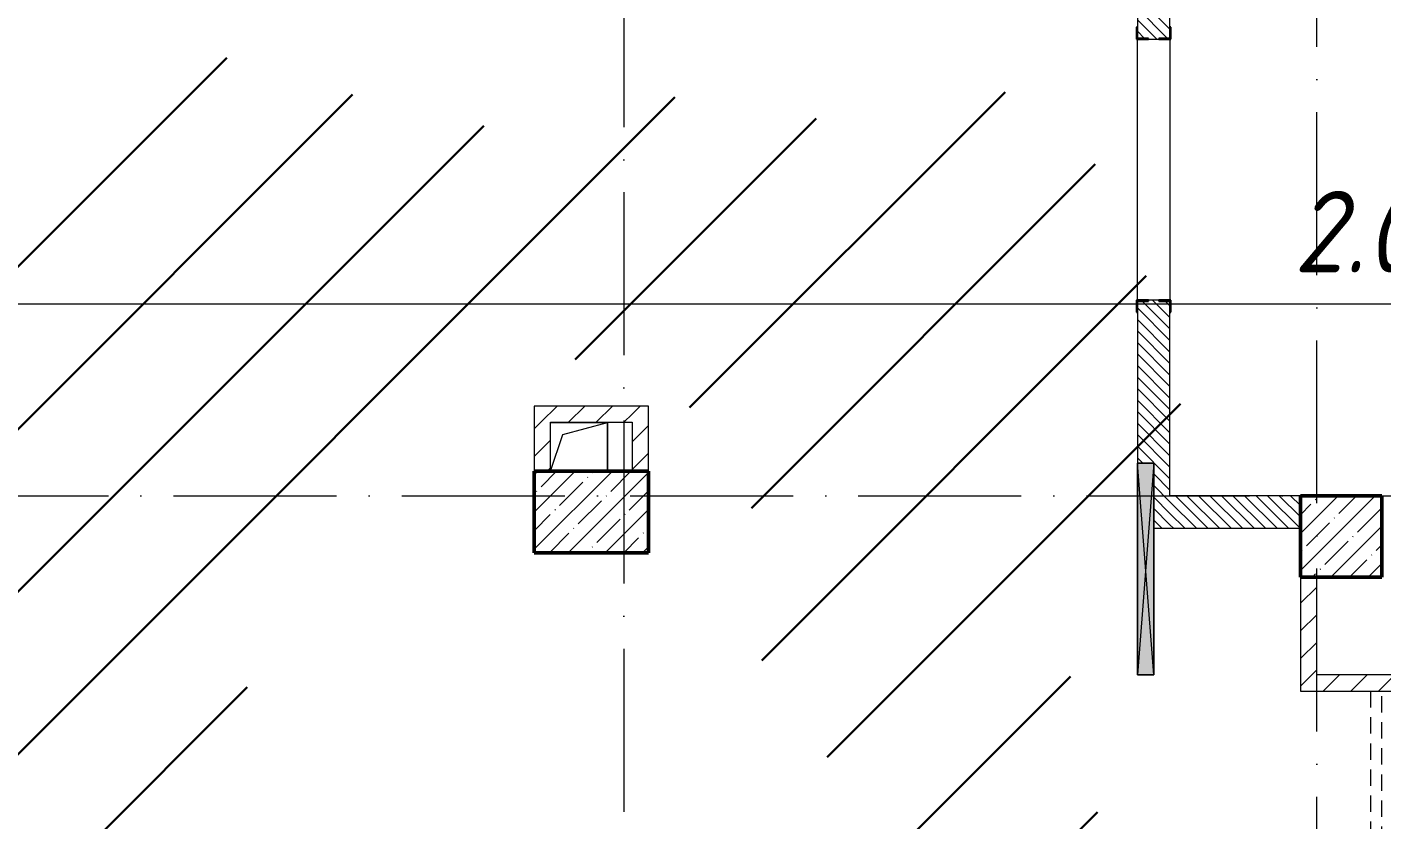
# Model space of a CAD drawing. Header units: millimetres. Extents: x -537608 to 253996, y -217170 to 186033.
# Drawn here: x -99209 to -90898, y 34665 to 39530 of the extents above; entities that cross this region are included whole.
import ezdxf

# ---------------------------------------------------------------- set-up
doc = ezdxf.new("R2010")
doc.units = ezdxf.units.MM
doc.linetypes.add('200_ШТРИХ_ш1п0_6_', pattern=[160, 100, -60])
doc.linetypes.add('50_200_ШТРИХ_1Т_ш5_п1_п1_', pattern=[1400, 1000, -200, 0, -200])
for name, color, linetype, lineweight in [('2) окраска коммуникации', 152, 'Continuous', 30), ('A-DETL-____-OTLN-3', 7, '200_ШТРИХ_ш1п0_6_', 9), ('A-DETL-GENF-OTLN', 7, 'Continuous', 9), ('A-FLOR-____-OTLN', 7, 'Continuous', 9), ('A-GENM-____-MCUT', 7, 'Continuous', 25), ('A-GENM-____-OTLN', 7, 'Continuous', 9), ('A-GENM-____-OTLN-1', 7, 'Continuous', 25), ('A-GLAZ-____-OTLN', 7, 'Continuous', 9), ('A-WALL-____-MCUT', 7, 'Continuous', 13), ('A-WALL-____-PATT-1', 7, 'Continuous', 9), ('A-WALL-FNSH-MCUT-1', 7, 'Continuous', 9), ('I-WALL-____-OTLN', 7, 'Continuous', 9), ('S-COLS-____-MCUT', 7, 'Continuous', 50), ('S-COLS-____-OTLN', 7, 'Continuous', 9), ('S-GRID-____-OTLN-1', 7, '50_200_ШТРИХ_1Т_ш5_п1_п1_', 9), ('Марки помещений', 7, 'Continuous', 9)]:
    doc.layers.add(name, color=color, linetype=linetype, lineweight=lineweight)
doc.layers.add('G-____-____-SYMB-1', color=9, linetype='Continuous', lineweight=9, true_color=0x808080)
doc.styles.add('ISOCPEUR_I_2', font='isocpeui.ttf', dxfattribs={"width": 0.9, "height": 140})
pattern_1 = [(45, (-184647.672526228, -45376.49344689475), (-84.8528137423857, 84.8528137423857), [])]
pattern_2 = [(135, (-184647.672526228, -45376.49344689475), (-35.35533905932738, -35.35533905932737), [])]

# ---------------------------------------------------------------- blocks, each defined once
blk = doc.blocks.new('Фахверк_СКБ_Уголок - 200_3960-28268576-АР1_План отверстий 2 этажа в осях 1-64_Ю-ЯЯ')
at = {"layer": 'A-GENM-____-MCUT'}
for p, q in [((199.9999999999932, 156.0000000000034), (124.9999999999923, 156.0000000000034)), ((124.9999999999923, 156.0000000000034), (124.9999999999923, 81.00000000000361)), ((130.9999999999933, 81.00000000000361), (130.9999999999933, 150.0000000000029)), ((130.9999999999933, 150.0000000000029), (199.9999999999932, 150.0000000000029)), ((199.9999999999932, 150.0000000000029), (199.9999999999932, 156.0000000000034)), ((124.9999999999923, 81.00000000000361), (130.9999999999933, 81.00000000000361)), ((130.9999999999926, 19.00000000000922), (124.9999999999923, 19.00000000000922)), ((124.9999999999923, 19.00000000000922), (124.9999999999923, -55.99999999999103)), ((130.9999999999926, -49.99999999999053), (130.9999999999926, 19.00000000000922)), ((124.9999999999923, -55.99999999999103), (199.9999999999924, -55.99999999999103)), ((199.9999999999924, -49.99999999999053), (130.9999999999926, -49.99999999999053)), ((199.9999999999924, -55.99999999999103), (199.9999999999924, -49.99999999999053))]:
    blk.add_line(p, q, dxfattribs=at)
blk = doc.blocks.new('BSC_Колонна _Прямоугольная - 500х700-V143-АР1_План отверстий 2 этажа в осях 1-64_Ю-ЯЯ')
at = {"layer": 'S-COLS-____-OTLN'}
h = blk.add_hatch(dxfattribs=at)
h.set_pattern_fill('FP_156', color=256, style=0, pattern_type=2)
h.set_pattern_definition([(315, (-81931.042, 88900), (114.0492527375783, 114.0492527375783), []), (315, (-81931.042, 88785.951), (114.0492527375783, 114.0492527375783), [201.613, -40.323, 3.353, -36.97])])
h.paths.add_polyline_path([(-249.9999999999129, -350.0000000000937), (250.0000000000861, -350.0000000000937), (250.0000000000904, 349.9999999999204), (-249.9999999999129, 349.9999999999204)], flags=0)
at = {"layer": 'S-COLS-____-MCUT'}
for p, q in [((250.0000000000001, 349.9999999999999), (-250.0000000000001, 349.9999999999999)), ((-250.0000000000001, 349.9999999999992), (-249.9999999999954, -350)), ((249.9999999999998, -349.9999999999919), (249.9999999999998, 350)), ((-249.9999999999954, -350), (249.9999999999998, -349.9999999999919))]:
    blk.add_line(p, q, dxfattribs=at)
blk = doc.blocks.new('BSC_Колонна _Прямоугольная - 500х500-V148-АР1_План отверстий 2 этажа в осях 1-64_Ю-ЯЯ')
at = {"layer": 'S-COLS-____-OTLN'}
h = blk.add_hatch(dxfattribs=at)
h.set_pattern_fill('FP_162', color=256, style=0, pattern_type=2)
h.set_pattern_definition([(135, (81781.042, -93500), (-114.0492527375783, -114.0492527375782), []), (135, (81781.042, -93385.951), (-114.0492527375783, -114.0492527375782), [201.613, -40.323, 3.353, -36.97])])
h.paths.add_polyline_path([(249.9999999999258, 250.0000000001164), (-250.0000000000774, 250.0000000001164), (-250.0000000000731, -249.9999999999085), (249.9999999999258, -249.9999999998739)], flags=0)
at = {"layer": 'S-COLS-____-MCUT'}
for p, q in [((250.0000000000001, 250), (-250.0000000000001, 250)), ((-250.0000000000001, 249.9999999999993), (-249.9999999999954, -249.9999999999999)), ((249.9999999999998, -249.999999999992), (249.9999999999998, 250)), ((-249.9999999999954, -249.9999999999999), (249.9999999999998, -249.999999999992))]:
    blk.add_line(p, q, dxfattribs=at)
blk = doc.blocks.new('154_Стойка_СКБ_Уголок - СМ-2180_200-28268025-АР1_План отверстий 2 этажа в осях 1-64_Ю-ЯЯ')
at = {"layer": 'A-GENM-____-MCUT'}
for p, q in [((124.9999999999926, 156.0000000000131), (124.9999999999926, 81.00000000001329)), ((199.9999999999932, 156.0000000000131), (124.9999999999926, 156.0000000000131)), ((130.9999999999933, 81.00000000001329), (130.9999999999933, 150.0000000000131)), ((130.9999999999933, 150.0000000000131), (199.9999999999932, 150.0000000000131)), ((199.9999999999932, 150.0000000000131), (199.9999999999932, 156.0000000000131)), ((124.9999999999926, 81.00000000001329), (130.9999999999933, 81.00000000001329)), ((130.9999999999922, 19.00000000001329), (124.9999999999923, 19.00000000001329)), ((124.9999999999923, 19.00000000001329), (124.9999999999923, -55.99999999998696)), ((130.9999999999922, -49.99999999998694), (130.9999999999922, 19.00000000001329)), ((124.9999999999923, -55.99999999998696), (199.9999999999924, -55.99999999998696)), ((199.9999999999924, -49.99999999998694), (130.9999999999922, -49.99999999998694)), ((199.9999999999924, -55.99999999998696), (199.9999999999924, -49.99999999998694))]:
    blk.add_line(p, q, dxfattribs=at)
blk = doc.blocks.new('AR_Отверстие прямоугольное _в плите_ - AR_Отверстие прямоугольное _в плите_-30552577-АР1_План отверстий 2 этажа в осях 1-64_Ю-ЯЯ')
at = {"layer": 'A-GENM-____-OTLN'}
for p, q in [((174.9999999612036, 150.0000000756069), (-174.9999999611964, 150.0000000756069)), ((-99.99999992339633, 75.00000003780691), (174.9999999612036, 150.0000000756069)), ((174.9999999612036, -149.6525152477158), (174.9999999612036, 150.0000000756069)), ((-174.8841716852359, -149.6525152477116), (-99.99999992339633, 75.00000003780688))]:
    blk.add_line(p, q, dxfattribs=at)
blk = doc.blocks.new('AR_Отверстие прямоугольное _в стене_ - AR_Отверстие прямоугольное _в стене__ОВ-36938153-АР1_План отверстий 2 этажа в осях 1-64_Ю-ЯЯ')
at = {"layer": 'A-GLAZ-____-OTLN'}
blk.add_hatch(color=256, dxfattribs=at).paths.add_polyline_path([(650.0000000735046, -50.00000000040446), (650.0000000735046, 50.00000000057771), (-650.0000000736951, 50.00000000057771), (-650.0000000736951, -50.00000000040446)], flags=0)
at = {"layer": 'A-DETL-GENF-OTLN'}
for p, q in [((-650.000000073608, -50.00000000048919), (-650.000000073608, 50.00000000047863)), ((-650.000000073608, 50.00000000047863), (650.0000000735915, 50.00000000047863)), ((650.0000000735915, 50.00000000047863), (-650.000000073608, -50.00000000048919)), ((-650.000000073608, 50.00000000047863), (650.0000000735915, -50.00000000048919)), ((650.0000000735915, 50.00000000047863), (-650.000000073608, 50.00000000047863)), ((-650.000000073608, 50.00000000047863), (-650.000000073608, -50.00000000048919)), ((650.0000000735915, 50.00000000047863), (650.0000000735915, -50.00000000048919)), ((650.0000000735915, -50.00000000048919), (650.0000000735915, 50.00000000047863)), ((650.0000000735915, -50.00000000048919), (-650.000000073608, -50.00000000048919)), ((-650.000000073608, -50.00000000048919), (650.0000000735915, -50.00000000048919))]:
    blk.add_line(p, q, dxfattribs=at)

msp = doc.modelspace()

# ---------------------------------------------------------------- hatches: boundary and pattern name
at = {"layer": '2) окраска коммуникации'}
h = msp.add_hatch(dxfattribs=at)
h.set_pattern_fill('ANSI31', color=5, scale=222)
h.set_pattern_definition([(45, (-124537.4388186877, -12133.20821261858), (-498.404214719338, 498.404214719338), [])])
edge = h.paths.add_edge_path()
edge.add_spline(control_points=[(-109796.4476547929, 19603.23629768032), (-109405.6613352142, 19107.14860382003), (-108761.3909068998, 19603.23629768032), (-107937.5714336367, 19096.5940671213), (-107124.3121168489, 19719.34179428513), (-105973.0765751655, 19297.13935289034), (-105025.7386579107, 19476.52802545288), (-104061.0658806219, 19152.97488229037), (-103149.2497595529, 19549.16256147439), (-100993.5716802162, 19264.9514066661), (-99394.59264342127, 19502.66443364546), (-98286.82850425308, 19807.54851247235), (-97136.76941739152, 19486.14015535093), (-96003.62458468428, 19418.53295412452), (-94971.95596459614, 19181.90774983205), (-94413.83989929421, 18252.30873296889), (-94413.83989929421, 16807.54851247234), (-94176.29225244666, 15728.48948889857), (-94632.93210512972, 15491.86428460609), (-93821.1270603313, 14274.93466253069), (-94835.8829783163, 13666.46985149293), (-94345.61172782899, 12004.81999822801), (-94734.60232415063, 11294.94368623583), (-94311.7863236227, 10707.54851247237), (-93009.51602193517, 10263.93386753301), (-92992.60331983202, 11142.82748347639), (-92096.67252622859, 11548.47069083483), (-92096.67252622859, 13238.65142061005), (-92738.91434033577, 13576.68742674207), (-92096.67252622859, 14269.66123931287), (-92738.91434033577, 15114.75195375786), (-92096.67252622859, 15807.72576632865), (-92823.4778508515, 16807.54851247234), (-92096.67252622859, 17548.61189702365), (-93309.57073390402, 18024.6168754985), (-93309.57073390402, 17700.72809978309), (-94024.27193992016, 17903.5497034623), (-94024.27193992016, 18507.54851247249), (-94091.92274833274, 19323.30092921704), (-94091.92274833274, 19807.54851247235), (-93686.33141220258, 21039.94525292856), (-93855.4568811831, 21834.3298673389), (-94362.8348401756, 22189.26767377755), (-95022.4271180964, 22375.18747715026), (-96003.35918392627, 22375.18747715026), (-96832.07693082782, 22358.28567684362), (-97660.79467772915, 22578.00908082947), (-98032.87257194742, 23304.78719312828), (-97863.74555091596, 24538.61861551031), (-97204.15482504609, 25557.54851247235), (-95461.56293716295, 25829.27479098309), (-94954.18342611929, 26944.79361121894), (-94700.49444662304, 27874.3926280821), (-94328.4181044557, 28195.52753302236), (-94497.54357343623, 29158.93015049877), (-93702.65123074119, 29192.73375111203), (-92890.84463389161, 29378.65355448462), (-92958.49544230443, 30663.19037778654), (-93499.38994731115, 31262.24929780317), (-92349.33241250076, 32935.52822727177), (-93397.91528674345, 33611.60023953593), (-92349.33241250076, 34575.0035561271), (-93093.48820093753, 35521.50437329688), (-92096.67252622859, 37059.5682011978), (-92096.67252622859, 37059.5682011978), (-92364.31436289092, 38251.03676001357), (-93057.73049296708, 39417.26168028407), (-94224.70072988061, 38774.99326863317), (-95205.63279571048, 39282.04727783126), (-96372.60303262401, 38690.48426710013), (-98030.03852642667, 39518.67248212374), (-99044.79599646282, 39214.44007660486), (-100296.3281918409, 38470.76016399942), (-99517.67651307247, 36837.54851247242), (-100160.354536839, 35574.88528669907), (-98908.82234146087, 34374.8574649303), (-100278.7434515612, 32716.54851247242), (-99077.94781044139, 31281.82730970697), (-100177.6040340561, 30365.54851247242), (-99095.19730765851, 28759.03087064358), (-100111.1343366191, 27453.12560233965), (-99755.97069655512, 26540.42838578301), (-99942.00886763855, 25965.76647624364), (-100770.7266145399, 25678.43587103139), (-102174.4731288465, 26202.39237965098), (-102732.5891941484, 25661.53407072476), (-103831.9101747006, 26286.9013811839), (-104203.9865168677, 25644.63227041813), (-105151.0931784912, 26337.60678210379), (-106346.6725262281, 24924.74952775976), (-104916.489772801, 23238.26012432542), (-105406.9550296903, 22181.33971152259), (-104798.1024101299, 21750.54851247242), (-105609.9074549283, 21237.54851247236), (-105609.9074549283, 20348.05157278143), (-106709.226883429, 20263.54257124839), (-107030.5666713378, 20669.18577860694), (-107740.8955035171, 20297.34617186165), (-108248.2750145608, 20990.3206835472), (-108958.6038467401, 20500.16777554087), (-109702.7596351769, 20314.24797216828), (-109796.4476547929, 19603.23629768032)], knot_values=[0, 0, 0, 0, 1, 2, 3, 4, 5, 6, 7, 8, 9, 10, 11, 12, 13, 14, 15, 16, 17, 18, 19, 20, 21, 22, 23, 24, 25, 26, 27, 28, 29, 30, 31, 32, 33, 34, 35, 36, 37, 38, 39, 40, 41, 42, 43, 44, 45, 46, 47, 48, 49, 50, 51, 52, 53, 54, 55, 56, 57, 58, 59, 60, 61, 62, 63, 64, 65, 66, 67, 68, 69, 70, 71, 72, 73, 74, 75, 76, 77, 78, 79, 80, 81, 82, 83, 84, 85, 86, 87, 88, 89, 90, 91, 92, 93, 94, 95, 96, 97, 98, 99, 99, 99, 99], degree=3, periodic=0)
edge = h.paths.add_edge_path(flags=16)
edge.add_arc((-101992.4495298186, 21054.51614598397), 1274.567205917258, 125.00000004974521, 234.99999995025502, ccw=False)
edge.add_arc((-102056.9899415713, 23050.47154910745), 1162.044431998314, 125.0000000497451, 234.9999999502549, ccw=False)
edge.add_arc((-101314.1844928726, 23739.42224494151), 1433.645541916495, 59.43173917583039, 169.4317390763406, ccw=False)
edge.add_arc((-101696.0800456428, 23285.00833818514), 2021.488717905952, -53.33912159542018, 56.66087830508968, ccw=False)
edge.add_arc((-101432.1511662246, 21092.0496832416), 1102.633641852591, -78.79029658103138, 31.20970331947842, ccw=False)
edge.add_arc((-101970.6549519649, 20537.60746796357), 919.0678340200262, 215.000000049745, 324.999999950255, ccw=False)
edge = h.paths.add_edge_path(flags=16)
edge.add_arc((-96550.60125298293, 29272.31809023535), 1174.761648407511, 125.0000000497451, 234.9999999502549, ccw=False)
edge.add_arc((-95978.84534181052, 32013.48696413099), 2171.587658382488, 125.0000000497451, 234.9999999502549, ccw=False)
edge.add_arc((-96310.0506955353, 35098.19763653134), 1594.148746454434, 125.00000004974521, 234.99999995025502, ccw=False)
edge.add_arc((-96112.48813060955, 36410.21911195034), 1111.9458483979, 70.31799187557522, 180.3179917760853, ccw=False)
edge.add_arc((-95890.68980225926, 36311.3809697062), 1155.950819868962, -27.59113456386177, 82.40886533664792, ccw=False)
edge.add_arc((-95767.89101037243, 34488.24268532941), 1572.051704682641, -54.99999995025502, 54.9999999502549, ccw=False)
edge.add_arc((-95921.79661916662, 31692.94396363787), 1840.377944830278, -54.9999999502549, 54.99999995025502, ccw=False)
edge.add_arc((-95987.16710867097, 29572.87053352573), 1277.401584025117, -81.3467366515178, 28.65326324899212, ccw=False)
edge.add_arc((-96509.69660658584, 28810.46219062197), 872.5123162488143, 215.0000000497448, 324.9999999502551, ccw=False)
at = {"layer": 'A-WALL-____-PATT-1'}
h = msp.add_hatch(dxfattribs=at)
h.set_pattern_fill('FP_6', color=256, style=0, pattern_type=2)
h.set_pattern_definition(pattern_2)
h.paths.add_polyline_path([(-92197.67252622818, 36454.54851247289), (-92197.67252622818, 37848.54851247289), (-92266.67252622818, 37848.54851247289), (-92266.67252622818, 37854.54851247289), (-92328.67252622818, 37854.54851247289), (-92328.67252622818, 37848.54851247289), (-92397.67252622824, 37848.54851247289), (-92397.67252622824, 36854.54851254635), (-92297.67252622772, 36854.54851254635), (-92297.67252622772, 36454.54851247289)], flags=0)
h.paths.add_polyline_path([(-92266.67252622818, 39454.54851247289), (-92266.67252622818, 39460.54851247289), (-92197.67252622818, 39460.54851247295), (-92197.67252622818, 40054.54851247289), (-92397.67252622824, 40054.54851247289), (-92397.67252622824, 39460.54851247289), (-92328.67252622818, 39460.54851247289), (-92328.67252622818, 39454.54851247289)], flags=0)
h = msp.add_hatch(dxfattribs=at)
h.set_pattern_fill('FP_4', color=256, style=0, pattern_type=2)
h.set_pattern_definition(pattern_1)
h.paths.add_polyline_path([(-95497.67252622772, 37104.54851247289), (-95497.67252622772, 37204.54851247295), (-96097.67252622772, 37204.54851247295), (-96097.67252622772, 37104.54851247289), (-95997.67252622772, 37104.54851247289)], flags=0)
h = msp.add_hatch(dxfattribs=at)
h.set_pattern_fill('FP_4', color=256, style=0, pattern_type=2)
h.set_pattern_definition(pattern_1)
h.paths.add_polyline_path([(-95397.78822047188, 36804.54851247254), (-95397.67252622772, 36804.54851247254), (-95397.67252622772, 37204.54851247295), (-95497.67252622772, 37204.54851247295), (-95497.67252622772, 36804.54851247254)], flags=0)
h = msp.add_hatch(dxfattribs=at)
h.set_pattern_fill('FP_4', color=256, style=0, pattern_type=2)
h.set_pattern_definition(pattern_1)
h.paths.add_polyline_path([(-95997.67252622772, 36804.54851247254), (-95997.67252622772, 37104.54851247289), (-96097.67252622772, 37104.54851247289), (-96097.67252622772, 36804.54851247254)], flags=0)
h = msp.add_hatch(dxfattribs=at)
h.set_pattern_fill('FP_6', color=256, style=0, pattern_type=2)
h.set_pattern_definition(pattern_2)
h.paths.add_polyline_path([(-91397.67252622824, 36454.54851247289), (-91397.67252622824, 36654.54851247289), (-92197.67252622818, 36654.54851247289), (-92197.67252622818, 36454.54851247289)], flags=0)
h = msp.add_hatch(dxfattribs=at)
h.set_pattern_fill('FP_4', color=256, style=0, pattern_type=2)
h.set_pattern_definition(pattern_1)
h.paths.add_polyline_path([(-91297.67252622818, 35554.54851247283), (-91297.67252622818, 36154.5485124726), (-91397.67252622824, 36154.5485124726), (-91397.67252622824, 35554.54851247283)], flags=0)
h = msp.add_hatch(dxfattribs=at)
h.set_pattern_fill('FP_4', color=256, style=0, pattern_type=2)
h.set_pattern_definition(pattern_1)
h.paths.add_polyline_path([(-90697.67252622824, 35454.54851247283), (-90697.67252622824, 35554.54851247283), (-91397.67252622824, 35554.54851247283), (-91397.67252622824, 35454.54851247283)], flags=0)

# ---------------------------------------------------------------- linework, layer by layer
at = {"layer": 'A-DETL-____-OTLN-3'}
for p, q in [((-90967.67252622882, 35454.54851247248), (-90967.67252622882, 34204.5485124726)), ((-90897.67252622882, 34204.5485124726), (-90897.67252622882, 35454.54851247248))]:
    msp.add_line(p, q, dxfattribs=at)
at = {"layer": 'A-FLOR-____-OTLN'}
for p, q in [((-95997.6725261893, 37104.20102779573), (-95647.67252626695, 37104.20102779573)), ((-95647.67252626695, 37104.20102779573), (-95647.67252626695, 36804.54851247242))]:
    msp.add_line(p, q, dxfattribs=at)
at = {"layer": 'A-WALL-____-MCUT'}
for p, q in [((-92397.6725262283, 40054.54851247277), (-92397.6725262283, 39529.54851247283)), ((-92197.6725262283, 39529.54851247283), (-92197.6725262283, 40054.54851247277)), ((-92328.6725262283, 39454.54851247283), (-92266.6725262283, 39454.54851247283)), ((-92266.6725262283, 37854.54851247283), (-92328.6725262283, 37854.54851247283)), ((-92397.6725262283, 37779.54851247283), (-92397.6725262283, 36854.54851254623)), ((-92197.6725262283, 36654.54851247283), (-92197.6725262283, 37779.54851247283)), ((-91397.6725262283, 36654.54851247283), (-92197.6725262283, 36654.54851247283)), ((-92297.67252622783, 36454.54851247283), (-91397.6725262283, 36454.54851247283))]:
    msp.add_line(p, q, dxfattribs=at)
at = {"layer": 'A-WALL-FNSH-MCUT-1'}
for p, q in [((-95397.67252622783, 37204.54851247283), (-96097.67252622783, 37204.54851247283)), ((-96097.67252622783, 37204.54851247283), (-96097.67252622783, 36804.54851247242)), ((-95397.67252622783, 36804.54851247242), (-95397.67252622783, 37204.54851247283)), ((-95997.67252622783, 37104.54851247283), (-95497.67252622778, 37104.54851247283)), ((-95997.67252622783, 36804.54851247242), (-95997.67252622783, 37104.54851247283)), ((-95497.67252622778, 37104.54851247283), (-95497.67252622778, 36804.54851247242)), ((-91397.6725262283, 36154.54851247254), (-91397.6725262283, 35454.54851247277)), ((-91297.6725262283, 35554.54851247277), (-91297.6725262283, 36154.54851247254)), ((-89247.67252623028, 35554.54851247277), (-91297.6725262283, 35554.54851247277)), ((-91397.6725262283, 35454.54851247277), (-88847.67252630164, 35454.54851247277))]:
    msp.add_line(p, q, dxfattribs=at)
at = {"layer": 'G-____-____-SYMB-1'}
msp.add_line((-189618.2955426216, 37832.55910564569), (-80118.40690939786, 37832.55910564534), dxfattribs=at)
at = {"layer": 'I-WALL-____-OTLN'}
for p, q in [((-92397.6725262283, 37854.54851247283), (-92397.6725262283, 39454.54851247283)), ((-92197.6725262283, 39454.54851247283), (-92197.6725262283, 37854.54851247283))]:
    msp.add_line(p, q, dxfattribs=at)
at = {"layer": 'S-GRID-____-OTLN-1'}
for p, q in [((-95547.67252622842, 45516.35793367063), (-95547.67252622847, -5395.451487527753)), ((-91297.67252622894, -5395.451487527753), (-91297.67252622888, 45516.35793367057)), ((-189316.4427162186, 36654.54851247359), (-80573.26590737147, 36654.54851247329))]:
    msp.add_line(p, q, dxfattribs=at)

# ---------------------------------------------------------------- block references
at = {"layer": 'A-GENM-____-OTLN'}
msp.add_blockref('AR_Отверстие прямоугольное _в плите_ - AR_Отверстие прямоугольное _в плите_-30552577-АР1_План отверстий 2 этажа в осях 1-64_Ю-ЯЯ', (-95822.67252622813, 36954.20102772018), dxfattribs=at)
at = {"layer": 'A-GENM-____-OTLN-1'}
for name, p, rotation in [('Фахверк_СКБ_Уголок - 200_3960-28268576-АР1_План отверстий 2 этажа в осях 1-64_Ю-ЯЯ', (-92247.6725262283, 39329.54851247283), 90), ('154_Стойка_СКБ_Уголок - СМ-2180_200-28268025-АР1_План отверстий 2 этажа в осях 1-64_Ю-ЯЯ', (-92347.6725262283, 37979.54851247277), 270)]:
    msp.add_blockref(name, p, dxfattribs=dict(at, rotation=rotation))
at = {"layer": 'A-GLAZ-____-OTLN', "rotation": 270}
msp.add_blockref('AR_Отверстие прямоугольное _в стене_ - AR_Отверстие прямоугольное _в стене__ОВ-36938153-АР1_План отверстий 2 этажа в осях 1-64_Ю-ЯЯ', (-92347.6725262283, 36204.54851247265), dxfattribs=at)
at = {"layer": 'S-COLS-____-OTLN'}
for name, p, rotation in [('BSC_Колонна _Прямоугольная - 500х700-V143-АР1_План отверстий 2 этажа в осях 1-64_Ю-ЯЯ', (-95747.67252622783, 36554.54851247242), 89.9999999999999), ('BSC_Колонна _Прямоугольная - 500х500-V148-АР1_План отверстий 2 этажа в осях 1-64_Ю-ЯЯ', (-91147.6725262283, 36404.54851247254), 269.9999999999997)]:
    msp.add_blockref(name, p, dxfattribs=dict(at, rotation=rotation))

# ---------------------------------------------------------------- texts
at = {"layer": 'Марки помещений', "insert": (-91439.3107904265, 38524.64626453887), "char_height": 500, "width": 785.6537499999993, "attachment_point": 1, "style": 'ISOCPEUR_I_2'}
msp.add_mtext('2.023', dxfattribs=at)

doc.saveas('drawing.dxf')
